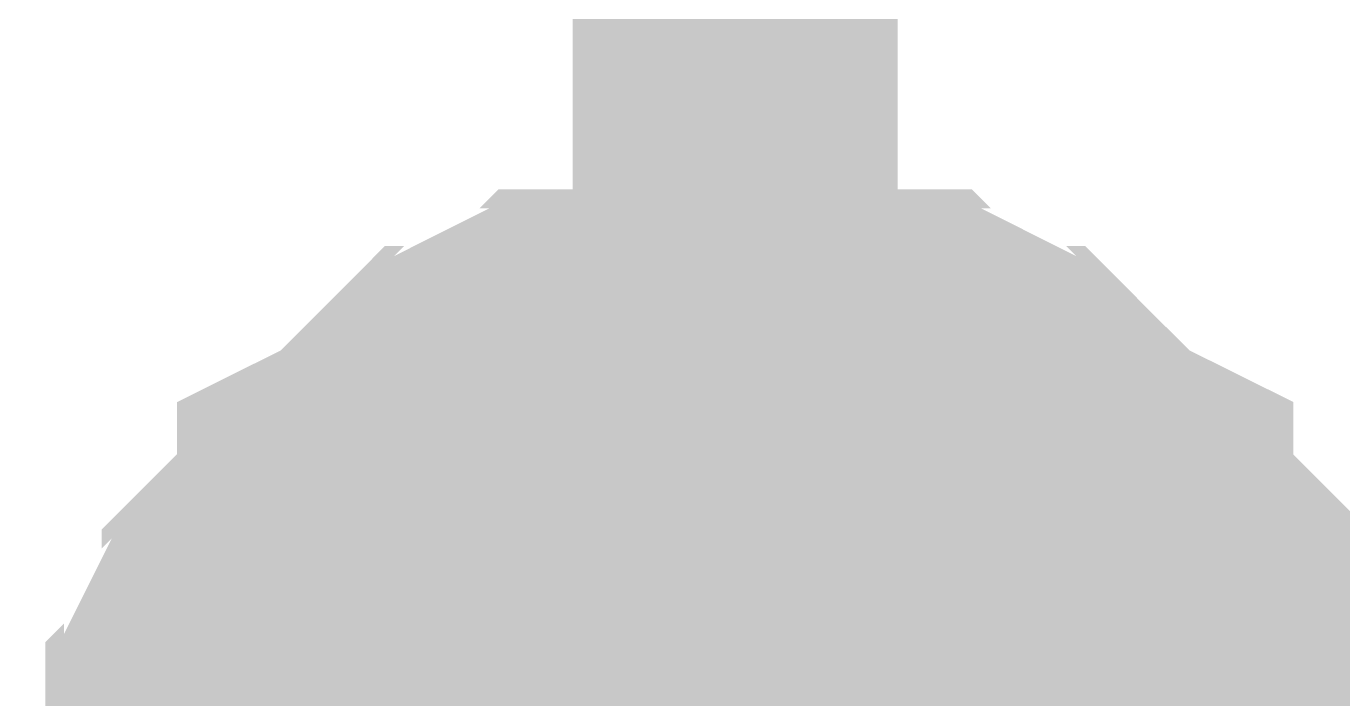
# Model space of a CAD drawing. Extents: x 0 to 594, y 0 to 420.
# Drawn here: x 41.976 to 43.19, y 52.667 to 53.287 of the extents above; entities that cross this region are included whole.
import ezdxf

# ---------------------------------------------------------------- set-up
doc = ezdxf.new("R2010")
doc.units = 0
doc.layers.add('SHEET', color=255, linetype='CONTINUOUS')

msp = doc.modelspace()

# ---------------------------------------------------------------- linework, layer by layer
at = {"layer": 'SHEET'}
for points, const_width in [([(42.6295, 52.5), (42.6295, 55.0364)], 0.2997), ([(42.1259, 52.5), (42.1259, 52.5174), (42.1259, 52.5521), (42.1259, 52.5695), (42.1433, 52.6042), (42.1433, 52.6216), (42.1433, 52.6564), (42.1607, 52.6737), (42.1607, 52.6911), (42.178, 52.7258), (42.1954, 52.7432), (42.1954, 52.7606), (42.2128, 52.778), (42.2301, 52.7953), (42.2475, 52.8127), (42.2649, 52.8301), (42.2649, 52.8475), (42.2996, 52.8648), (42.3169, 52.8822), (42.3343, 52.8996), (42.3517, 52.9169), (42.369, 52.9343), (42.3864, 52.9343), (42.4038, 52.9517), (42.4385, 52.9691), (42.4559, 52.9691), (42.4732, 52.9864), (42.508, 52.9864), (42.5253, 52.9864), (42.56, 53.0038), (42.5774, 53.0038), (42.6121, 53.0038), (42.6295, 53.0038)], 0.2997), ([(42.1259, 52.5), (42.1259, 52.5174), (42.1259, 52.5521), (42.1259, 52.5695), (42.1433, 52.6042), (42.1433, 52.6216), (42.1433, 52.6564), (42.1607, 52.6737), (42.1607, 52.6911), (42.178, 52.7258), (42.1954, 52.7432), (42.1954, 52.7606), (42.2128, 52.778), (42.2301, 52.7953), (42.2475, 52.8127), (42.2649, 52.8301), (42.2649, 52.8475), (42.2996, 52.8648), (42.3169, 52.8822), (42.3343, 52.8996), (42.3517, 52.9169), (42.369, 52.9343), (42.3864, 52.9343), (42.4038, 52.9517), (42.4385, 52.9691), (42.4559, 52.9691), (42.4732, 52.9864), (42.508, 52.9864), (42.5253, 52.9864), (42.56, 53.0038), (42.5774, 53.0038), (42.6121, 53.0038), (42.6295, 53.0038)], 0.2997), ([(42.1259, 52.5), (42.1259, 52.5174), (42.1259, 52.5521), (42.1259, 52.5695), (42.1433, 52.6042), (42.1433, 52.6216), (42.1433, 52.6564), (42.1607, 52.6737), (42.1607, 52.6911), (42.178, 52.7258), (42.1954, 52.7432), (42.1954, 52.7606), (42.2128, 52.778), (42.2301, 52.7953), (42.2475, 52.8127), (42.2649, 52.8301), (42.2649, 52.8475), (42.2996, 52.8648), (42.3169, 52.8822), (42.3343, 52.8996), (42.3517, 52.9169), (42.369, 52.9343), (42.3864, 52.9343), (42.4038, 52.9517), (42.4385, 52.9691), (42.4559, 52.9691), (42.4732, 52.9864), (42.508, 52.9864), (42.5253, 52.9864), (42.56, 53.0038), (42.5774, 53.0038), (42.6121, 53.0038), (42.6295, 53.0038)], 0.2997), ([(42.1259, 52.5), (42.1259, 52.5174), (42.1259, 52.5521), (42.1259, 52.5695), (42.1433, 52.6042), (42.1433, 52.6216), (42.1433, 52.6564), (42.1607, 52.6737), (42.1607, 52.6911), (42.178, 52.7258), (42.1954, 52.7432), (42.1954, 52.7606), (42.2128, 52.778), (42.2301, 52.7953), (42.2475, 52.8127), (42.2649, 52.8301), (42.2649, 52.8475), (42.2996, 52.8648), (42.3169, 52.8822), (42.3343, 52.8996), (42.3517, 52.9169), (42.369, 52.9343), (42.3864, 52.9343), (42.4038, 52.9517), (42.4385, 52.9691), (42.4559, 52.9691), (42.4732, 52.9864), (42.508, 52.9864), (42.5253, 52.9864), (42.56, 53.0038), (42.5774, 53.0038), (42.6121, 53.0038), (42.6295, 53.0038)], 0.2997), ([(42.1259, 52.5), (42.1259, 52.5174), (42.1259, 52.5521), (42.1259, 52.5695), (42.1433, 52.6042), (42.1433, 52.6216), (42.1433, 52.6564), (42.1607, 52.6737), (42.1607, 52.6911), (42.178, 52.7258), (42.1954, 52.7432), (42.1954, 52.7606), (42.2128, 52.778), (42.2301, 52.7953), (42.2475, 52.8127), (42.2649, 52.8301), (42.2649, 52.8475), (42.2996, 52.8648), (42.3169, 52.8822), (42.3343, 52.8996), (42.3517, 52.9169), (42.369, 52.9343), (42.3864, 52.9343), (42.4038, 52.9517), (42.4385, 52.9691), (42.4559, 52.9691), (42.4732, 52.9864), (42.508, 52.9864), (42.5253, 52.9864), (42.56, 53.0038), (42.5774, 53.0038), (42.6121, 53.0038), (42.6295, 53.0038)], 0.2997), ([(42.1259, 52.5), (42.1259, 52.5174), (42.1259, 52.5521), (42.1259, 52.5695), (42.1433, 52.6042), (42.1433, 52.6216), (42.1433, 52.6564), (42.1607, 52.6737), (42.1607, 52.6911), (42.178, 52.7258), (42.1954, 52.7432), (42.1954, 52.7606), (42.2128, 52.778), (42.2301, 52.7953), (42.2475, 52.8127), (42.2649, 52.8301), (42.2649, 52.8475), (42.2996, 52.8648), (42.3169, 52.8822), (42.3343, 52.8996), (42.3517, 52.9169), (42.369, 52.9343), (42.3864, 52.9343), (42.4038, 52.9517), (42.4385, 52.9691), (42.4559, 52.9691), (42.4732, 52.9864), (42.508, 52.9864), (42.5253, 52.9864), (42.56, 53.0038), (42.5774, 53.0038), (42.6121, 53.0038), (42.6295, 53.0038)], 0.2997), ([(42.1259, 52.5), (42.1259, 52.5174), (42.1259, 52.5521), (42.1259, 52.5695), (42.1433, 52.6042), (42.1433, 52.6216), (42.1433, 52.6564), (42.1607, 52.6737), (42.1607, 52.6911), (42.178, 52.7258), (42.1954, 52.7432), (42.1954, 52.7606), (42.2128, 52.778), (42.2301, 52.7953), (42.2475, 52.8127), (42.2649, 52.8301), (42.2649, 52.8475), (42.2996, 52.8648), (42.3169, 52.8822), (42.3343, 52.8996), (42.3517, 52.9169), (42.369, 52.9343), (42.3864, 52.9343), (42.4038, 52.9517), (42.4385, 52.9691), (42.4559, 52.9691), (42.4732, 52.9864), (42.508, 52.9864), (42.5253, 52.9864), (42.56, 53.0038), (42.5774, 53.0038), (42.6121, 53.0038), (42.6295, 53.0038)], 0.2997), ([(42.1259, 52.5), (42.1259, 52.5174), (42.1259, 52.5521), (42.1259, 52.5695), (42.1433, 52.6042), (42.1433, 52.6216), (42.1433, 52.6564), (42.1607, 52.6737), (42.1607, 52.6911), (42.178, 52.7258), (42.1954, 52.7432), (42.1954, 52.7606), (42.2128, 52.778), (42.2301, 52.7953), (42.2475, 52.8127), (42.2649, 52.8301), (42.2649, 52.8475), (42.2996, 52.8648), (42.3169, 52.8822), (42.3343, 52.8996), (42.3517, 52.9169), (42.369, 52.9343), (42.3864, 52.9343), (42.4038, 52.9517), (42.4385, 52.9691), (42.4559, 52.9691), (42.4732, 52.9864), (42.508, 52.9864), (42.5253, 52.9864), (42.56, 53.0038), (42.5774, 53.0038), (42.6121, 53.0038), (42.6295, 53.0038)], 0.2997), ([(42.1259, 52.5), (42.1259, 52.5174), (42.1259, 52.5521), (42.1259, 52.5695), (42.1433, 52.6042), (42.1433, 52.6216), (42.1433, 52.6564), (42.1607, 52.6737), (42.1607, 52.6911), (42.178, 52.7258), (42.1954, 52.7432), (42.1954, 52.7606), (42.2128, 52.778), (42.2301, 52.7953), (42.2475, 52.8127), (42.2649, 52.8301), (42.2649, 52.8475), (42.2996, 52.8648), (42.3169, 52.8822), (42.3343, 52.8996), (42.3517, 52.9169), (42.369, 52.9343), (42.3864, 52.9343), (42.4038, 52.9517), (42.4385, 52.9691), (42.4559, 52.9691), (42.4732, 52.9864), (42.508, 52.9864), (42.5253, 52.9864), (42.56, 53.0038), (42.5774, 53.0038), (42.6121, 53.0038), (42.6295, 53.0038)], 0.2997), ([(42.6295, 53.0038), (42.6295, 53.0038)], 0.2997), ([(42.6295, 53.0038), (42.6469, 53.0038), (42.6816, 53.0038), (42.699, 53.0038), (42.7337, 52.9864), (42.7511, 52.9864), (42.7858, 52.9864), (42.8031, 52.9691), (42.8205, 52.9691), (42.8552, 52.9517), (42.8726, 52.9343), (42.89, 52.9343), (42.9073, 52.9169), (42.9247, 52.8996), (42.9421, 52.8822), (42.9594, 52.8648), (42.9942, 52.8475), (42.9942, 52.8301), (43.0115, 52.8127), (43.0289, 52.7953), (43.0462, 52.778), (43.0636, 52.7606), (43.0636, 52.7432), (43.081, 52.7258), (43.0983, 52.6911), (43.0983, 52.6737), (43.1157, 52.6564), (43.1157, 52.6216), (43.1157, 52.6042), (43.1331, 52.5695), (43.1331, 52.5521), (43.1331, 52.5174), (43.1331, 52.5)], 0.2997), ([(42.6295, 53.0038), (42.6295, 53.0038)], 0.2997), ([(42.6295, 53.0038), (42.6469, 53.0038), (42.6816, 53.0038), (42.699, 53.0038), (42.7337, 52.9864), (42.7511, 52.9864), (42.7858, 52.9864), (42.8031, 52.9691), (42.8205, 52.9691), (42.8552, 52.9517), (42.8726, 52.9343), (42.89, 52.9343), (42.9073, 52.9169), (42.9247, 52.8996), (42.9421, 52.8822), (42.9594, 52.8648), (42.9942, 52.8475), (42.9942, 52.8301), (43.0115, 52.8127), (43.0289, 52.7953), (43.0462, 52.778), (43.0636, 52.7606), (43.0636, 52.7432), (43.081, 52.7258), (43.0983, 52.6911), (43.0983, 52.6737), (43.1157, 52.6564), (43.1157, 52.6216), (43.1157, 52.6042), (43.1331, 52.5695), (43.1331, 52.5521), (43.1331, 52.5174), (43.1331, 52.5)], 0.2997), ([(42.6295, 53.0038), (42.6295, 53.0038)], 0.2997), ([(42.6295, 53.0038), (42.6469, 53.0038), (42.6816, 53.0038), (42.699, 53.0038), (42.7337, 52.9864), (42.7511, 52.9864), (42.7858, 52.9864), (42.8031, 52.9691), (42.8205, 52.9691), (42.8552, 52.9517), (42.8726, 52.9343), (42.89, 52.9343), (42.9073, 52.9169), (42.9247, 52.8996), (42.9421, 52.8822), (42.9594, 52.8648), (42.9942, 52.8475), (42.9942, 52.8301), (43.0115, 52.8127), (43.0289, 52.7953), (43.0462, 52.778), (43.0636, 52.7606), (43.0636, 52.7432), (43.081, 52.7258), (43.0983, 52.6911), (43.0983, 52.6737), (43.1157, 52.6564), (43.1157, 52.6216), (43.1157, 52.6042), (43.1331, 52.5695), (43.1331, 52.5521), (43.1331, 52.5174), (43.1331, 52.5)], 0.2997), ([(42.6295, 53.0038), (42.6295, 53.0038)], 0.2997), ([(42.6295, 53.0038), (42.6469, 53.0038), (42.6816, 53.0038), (42.699, 53.0038), (42.7337, 52.9864), (42.7511, 52.9864), (42.7858, 52.9864), (42.8031, 52.9691), (42.8205, 52.9691), (42.8552, 52.9517), (42.8726, 52.9343), (42.89, 52.9343), (42.9073, 52.9169), (42.9247, 52.8996), (42.9421, 52.8822), (42.9594, 52.8648), (42.9942, 52.8475), (42.9942, 52.8301), (43.0115, 52.8127), (43.0289, 52.7953), (43.0462, 52.778), (43.0636, 52.7606), (43.0636, 52.7432), (43.081, 52.7258), (43.0983, 52.6911), (43.0983, 52.6737), (43.1157, 52.6564), (43.1157, 52.6216), (43.1157, 52.6042), (43.1331, 52.5695), (43.1331, 52.5521), (43.1331, 52.5174), (43.1331, 52.5)], 0.2997), ([(42.6295, 53.0038), (42.6295, 53.0038)], 0.2997), ([(42.6295, 53.0038), (42.6469, 53.0038), (42.6816, 53.0038), (42.699, 53.0038), (42.7337, 52.9864), (42.7511, 52.9864), (42.7858, 52.9864), (42.8031, 52.9691), (42.8205, 52.9691), (42.8552, 52.9517), (42.8726, 52.9343), (42.89, 52.9343), (42.9073, 52.9169), (42.9247, 52.8996), (42.9421, 52.8822), (42.9594, 52.8648), (42.9942, 52.8475), (42.9942, 52.8301), (43.0115, 52.8127), (43.0289, 52.7953), (43.0462, 52.778), (43.0636, 52.7606), (43.0636, 52.7432), (43.081, 52.7258), (43.0983, 52.6911), (43.0983, 52.6737), (43.1157, 52.6564), (43.1157, 52.6216), (43.1157, 52.6042), (43.1331, 52.5695), (43.1331, 52.5521), (43.1331, 52.5174), (43.1331, 52.5)], 0.2997), ([(42.6295, 53.0038), (42.6295, 53.0038)], 0.2997), ([(42.6295, 53.0038), (42.6469, 53.0038), (42.6816, 53.0038), (42.699, 53.0038), (42.7337, 52.9864), (42.7511, 52.9864), (42.7858, 52.9864), (42.8031, 52.9691), (42.8205, 52.9691), (42.8552, 52.9517), (42.8726, 52.9343), (42.89, 52.9343), (42.9073, 52.9169), (42.9247, 52.8996), (42.9421, 52.8822), (42.9594, 52.8648), (42.9942, 52.8475), (42.9942, 52.8301), (43.0115, 52.8127), (43.0289, 52.7953), (43.0462, 52.778), (43.0636, 52.7606), (43.0636, 52.7432), (43.081, 52.7258), (43.0983, 52.6911), (43.0983, 52.6737), (43.1157, 52.6564), (43.1157, 52.6216), (43.1157, 52.6042), (43.1331, 52.5695), (43.1331, 52.5521), (43.1331, 52.5174), (43.1331, 52.5)], 0.2997), ([(42.6295, 53.0038), (42.6295, 53.0038)], 0.2997), ([(42.6295, 53.0038), (42.6469, 53.0038), (42.6816, 53.0038), (42.699, 53.0038), (42.7337, 52.9864), (42.7511, 52.9864), (42.7858, 52.9864), (42.8031, 52.9691), (42.8205, 52.9691), (42.8552, 52.9517), (42.8726, 52.9343), (42.89, 52.9343), (42.9073, 52.9169), (42.9247, 52.8996), (42.9421, 52.8822), (42.9594, 52.8648), (42.9942, 52.8475), (42.9942, 52.8301), (43.0115, 52.8127), (43.0289, 52.7953), (43.0462, 52.778), (43.0636, 52.7606), (43.0636, 52.7432), (43.081, 52.7258), (43.0983, 52.6911), (43.0983, 52.6737), (43.1157, 52.6564), (43.1157, 52.6216), (43.1157, 52.6042), (43.1331, 52.5695), (43.1331, 52.5521), (43.1331, 52.5174), (43.1331, 52.5)], 0.2997), ([(42.6295, 53.0038), (42.6295, 53.0038)], 0.2997), ([(42.6295, 53.0038), (42.6469, 53.0038), (42.6816, 53.0038), (42.699, 53.0038), (42.7337, 52.9864), (42.7511, 52.9864), (42.7858, 52.9864), (42.8031, 52.9691), (42.8205, 52.9691), (42.8552, 52.9517), (42.8726, 52.9343), (42.89, 52.9343), (42.9073, 52.9169), (42.9247, 52.8996), (42.9421, 52.8822), (42.9594, 52.8648), (42.9942, 52.8475), (42.9942, 52.8301), (43.0115, 52.8127), (43.0289, 52.7953), (43.0462, 52.778), (43.0636, 52.7606), (43.0636, 52.7432), (43.081, 52.7258), (43.0983, 52.6911), (43.0983, 52.6737), (43.1157, 52.6564), (43.1157, 52.6216), (43.1157, 52.6042), (43.1331, 52.5695), (43.1331, 52.5521), (43.1331, 52.5174), (43.1331, 52.5)], 0.2997), ([(42.6295, 53.0038), (42.6295, 53.0038)], 0.2997), ([(42.6295, 53.0038), (42.6469, 53.0038), (42.6816, 53.0038), (42.699, 53.0038), (42.7337, 52.9864), (42.7511, 52.9864), (42.7858, 52.9864), (42.8031, 52.9691), (42.8205, 52.9691), (42.8552, 52.9517), (42.8726, 52.9343), (42.89, 52.9343), (42.9073, 52.9169), (42.9247, 52.8996), (42.9421, 52.8822), (42.9594, 52.8648), (42.9942, 52.8475), (42.9942, 52.8301), (43.0115, 52.8127), (43.0289, 52.7953), (43.0462, 52.778), (43.0636, 52.7606), (43.0636, 52.7432), (43.081, 52.7258), (43.0983, 52.6911), (43.0983, 52.6737), (43.1157, 52.6564), (43.1157, 52.6216), (43.1157, 52.6042), (43.1331, 52.5695), (43.1331, 52.5521), (43.1331, 52.5174), (43.1331, 52.5)], 0.2997), ([(42.1433, 52.6042), (42.1433, 52.6216), (42.1433, 52.6564), (42.1607, 52.6737), (42.1607, 52.6911), (42.178, 52.7258), (42.1954, 52.7432), (42.1954, 52.7606), (42.2128, 52.778), (42.2301, 52.7953), (42.2475, 52.8127), (42.2649, 52.8301), (42.2649, 52.8475), (42.2996, 52.8648), (42.3169, 52.8822), (42.3343, 52.8996), (42.3517, 52.9169), (42.369, 52.9343), (42.3864, 52.9343), (42.4038, 52.9517), (42.4385, 52.9691), (42.4559, 52.9691), (42.4732, 52.9864), (42.508, 52.9864), (42.5253, 52.9864), (42.56, 53.0038), (42.5774, 53.0038), (42.6121, 53.0038), (42.6295, 53.0038)], 0.0991), ([(42.1433, 52.6042), (42.1433, 52.6216), (42.1433, 52.6564), (42.1607, 52.6737), (42.1607, 52.6911), (42.178, 52.7258), (42.1954, 52.7432), (42.1954, 52.7606), (42.2128, 52.778), (42.2301, 52.7953), (42.2475, 52.8127), (42.2649, 52.8301), (42.2649, 52.8475), (42.2996, 52.8648), (42.3169, 52.8822), (42.3343, 52.8996), (42.3517, 52.9169), (42.369, 52.9343), (42.3864, 52.9343), (42.4038, 52.9517), (42.4385, 52.9691), (42.4559, 52.9691), (42.4732, 52.9864), (42.508, 52.9864), (42.5253, 52.9864), (42.56, 53.0038), (42.5774, 53.0038), (42.6121, 53.0038), (42.6295, 53.0038)], 0.0991), ([(42.1433, 52.6042), (42.1433, 52.6216), (42.1433, 52.6564), (42.1607, 52.6737), (42.1607, 52.6911), (42.178, 52.7258), (42.1954, 52.7432), (42.1954, 52.7606), (42.2128, 52.778), (42.2301, 52.7953), (42.2475, 52.8127), (42.2649, 52.8301), (42.2649, 52.8475), (42.2996, 52.8648), (42.3169, 52.8822), (42.3343, 52.8996), (42.3517, 52.9169), (42.369, 52.9343), (42.3864, 52.9343), (42.4038, 52.9517), (42.4385, 52.9691), (42.4559, 52.9691), (42.4732, 52.9864), (42.508, 52.9864), (42.5253, 52.9864), (42.56, 53.0038), (42.5774, 53.0038), (42.6121, 53.0038), (42.6295, 53.0038)], 0.0991), ([(42.1433, 52.6042), (42.1433, 52.6216), (42.1433, 52.6564), (42.1607, 52.6737), (42.1607, 52.6911), (42.178, 52.7258), (42.1954, 52.7432), (42.1954, 52.7606), (42.2128, 52.778), (42.2301, 52.7953), (42.2475, 52.8127), (42.2649, 52.8301), (42.2649, 52.8475), (42.2996, 52.8648), (42.3169, 52.8822), (42.3343, 52.8996), (42.3517, 52.9169), (42.369, 52.9343), (42.3864, 52.9343), (42.4038, 52.9517), (42.4385, 52.9691), (42.4559, 52.9691), (42.4732, 52.9864), (42.508, 52.9864), (42.5253, 52.9864), (42.56, 53.0038), (42.5774, 53.0038), (42.6121, 53.0038), (42.6295, 53.0038)], 0.0991), ([(42.1433, 52.6042), (42.1433, 52.6216), (42.1433, 52.6564), (42.1607, 52.6737), (42.1607, 52.6911), (42.178, 52.7258), (42.1954, 52.7432), (42.1954, 52.7606), (42.2128, 52.778), (42.2301, 52.7953), (42.2475, 52.8127), (42.2649, 52.8301), (42.2649, 52.8475), (42.2996, 52.8648), (42.3169, 52.8822), (42.3343, 52.8996), (42.3517, 52.9169), (42.369, 52.9343), (42.3864, 52.9343), (42.4038, 52.9517), (42.4385, 52.9691), (42.4559, 52.9691), (42.4732, 52.9864), (42.508, 52.9864), (42.5253, 52.9864), (42.56, 53.0038), (42.5774, 53.0038), (42.6121, 53.0038), (42.6295, 53.0038)], 0.0991), ([(42.1433, 52.6042), (42.1433, 52.6216), (42.1433, 52.6564), (42.1607, 52.6737), (42.1607, 52.6911), (42.178, 52.7258), (42.1954, 52.7432), (42.1954, 52.7606), (42.2128, 52.778), (42.2301, 52.7953), (42.2475, 52.8127), (42.2649, 52.8301), (42.2649, 52.8475), (42.2996, 52.8648), (42.3169, 52.8822), (42.3343, 52.8996), (42.3517, 52.9169), (42.369, 52.9343), (42.3864, 52.9343), (42.4038, 52.9517), (42.4385, 52.9691), (42.4559, 52.9691), (42.4732, 52.9864), (42.508, 52.9864), (42.5253, 52.9864), (42.56, 53.0038), (42.5774, 53.0038), (42.6121, 53.0038), (42.6295, 53.0038)], 0.0991), ([(42.1433, 52.6042), (42.1433, 52.6216), (42.1433, 52.6564), (42.1607, 52.6737), (42.1607, 52.6911), (42.178, 52.7258), (42.1954, 52.7432), (42.1954, 52.7606), (42.2128, 52.778), (42.2301, 52.7953), (42.2475, 52.8127), (42.2649, 52.8301), (42.2649, 52.8475), (42.2996, 52.8648), (42.3169, 52.8822), (42.3343, 52.8996), (42.3517, 52.9169), (42.369, 52.9343), (42.3864, 52.9343), (42.4038, 52.9517), (42.4385, 52.9691), (42.4559, 52.9691), (42.4732, 52.9864), (42.508, 52.9864), (42.5253, 52.9864), (42.56, 53.0038), (42.5774, 53.0038), (42.6121, 53.0038), (42.6295, 53.0038)], 0.0991), ([(42.1433, 52.6042), (42.1433, 52.6216), (42.1433, 52.6564), (42.1607, 52.6737), (42.1607, 52.6911), (42.178, 52.7258), (42.1954, 52.7432), (42.1954, 52.7606), (42.2128, 52.778), (42.2301, 52.7953), (42.2475, 52.8127), (42.2649, 52.8301), (42.2649, 52.8475), (42.2996, 52.8648), (42.3169, 52.8822), (42.3343, 52.8996), (42.3517, 52.9169), (42.369, 52.9343), (42.3864, 52.9343), (42.4038, 52.9517), (42.4385, 52.9691), (42.4559, 52.9691), (42.4732, 52.9864), (42.508, 52.9864), (42.5253, 52.9864), (42.56, 53.0038), (42.5774, 53.0038), (42.6121, 53.0038), (42.6295, 53.0038)], 0.0991), ([(42.1433, 52.6042), (42.1433, 52.6216), (42.1433, 52.6564), (42.1607, 52.6737), (42.1607, 52.6911), (42.178, 52.7258), (42.1954, 52.7432), (42.1954, 52.7606), (42.2128, 52.778), (42.2301, 52.7953), (42.2475, 52.8127), (42.2649, 52.8301), (42.2649, 52.8475), (42.2996, 52.8648), (42.3169, 52.8822), (42.3343, 52.8996), (42.3517, 52.9169), (42.369, 52.9343), (42.3864, 52.9343), (42.4038, 52.9517), (42.4385, 52.9691), (42.4559, 52.9691), (42.4732, 52.9864), (42.508, 52.9864), (42.5253, 52.9864), (42.56, 53.0038), (42.5774, 53.0038), (42.6121, 53.0038), (42.6295, 53.0038)], 0.0991), ([(42.6295, 53.0038), (42.6295, 53.0038)], 0.0991), ([(42.6295, 53.0038), (42.6469, 53.0038), (42.6816, 53.0038), (42.699, 53.0038), (42.7337, 52.9864), (42.7511, 52.9864), (42.7858, 52.9864), (42.8031, 52.9691), (42.8205, 52.9691), (42.8552, 52.9517), (42.8726, 52.9343), (42.89, 52.9343), (42.9073, 52.9169), (42.9247, 52.8996), (42.9421, 52.8822), (42.9594, 52.8648), (42.9942, 52.8475), (42.9942, 52.8301), (43.0115, 52.8127), (43.0289, 52.7953), (43.0462, 52.778), (43.0636, 52.7606), (43.0636, 52.7432), (43.081, 52.7258), (43.0983, 52.6911), (43.0983, 52.6737), (43.1157, 52.6564), (43.1157, 52.6216), (43.1157, 52.6042)], 0.0991), ([(42.6295, 53.0038), (42.6295, 53.0038)], 0.0991), ([(42.6295, 53.0038), (42.6469, 53.0038), (42.6816, 53.0038), (42.699, 53.0038), (42.7337, 52.9864), (42.7511, 52.9864), (42.7858, 52.9864), (42.8031, 52.9691), (42.8205, 52.9691), (42.8552, 52.9517), (42.8726, 52.9343), (42.89, 52.9343), (42.9073, 52.9169), (42.9247, 52.8996), (42.9421, 52.8822), (42.9594, 52.8648), (42.9942, 52.8475), (42.9942, 52.8301), (43.0115, 52.8127), (43.0289, 52.7953), (43.0462, 52.778), (43.0636, 52.7606), (43.0636, 52.7432), (43.081, 52.7258), (43.0983, 52.6911), (43.0983, 52.6737), (43.1157, 52.6564), (43.1157, 52.6216), (43.1157, 52.6042)], 0.0991), ([(42.6295, 53.0038), (42.6295, 53.0038)], 0.0991), ([(42.6295, 53.0038), (42.6469, 53.0038), (42.6816, 53.0038), (42.699, 53.0038), (42.7337, 52.9864), (42.7511, 52.9864), (42.7858, 52.9864), (42.8031, 52.9691), (42.8205, 52.9691), (42.8552, 52.9517), (42.8726, 52.9343), (42.89, 52.9343), (42.9073, 52.9169), (42.9247, 52.8996), (42.9421, 52.8822), (42.9594, 52.8648), (42.9942, 52.8475), (42.9942, 52.8301), (43.0115, 52.8127), (43.0289, 52.7953), (43.0462, 52.778), (43.0636, 52.7606), (43.0636, 52.7432), (43.081, 52.7258), (43.0983, 52.6911), (43.0983, 52.6737), (43.1157, 52.6564), (43.1157, 52.6216), (43.1157, 52.6042)], 0.0991), ([(42.6295, 53.0038), (42.6295, 53.0038)], 0.0991), ([(42.6295, 53.0038), (42.6469, 53.0038), (42.6816, 53.0038), (42.699, 53.0038), (42.7337, 52.9864), (42.7511, 52.9864), (42.7858, 52.9864), (42.8031, 52.9691), (42.8205, 52.9691), (42.8552, 52.9517), (42.8726, 52.9343), (42.89, 52.9343), (42.9073, 52.9169), (42.9247, 52.8996), (42.9421, 52.8822), (42.9594, 52.8648), (42.9942, 52.8475), (42.9942, 52.8301), (43.0115, 52.8127), (43.0289, 52.7953), (43.0462, 52.778), (43.0636, 52.7606), (43.0636, 52.7432), (43.081, 52.7258), (43.0983, 52.6911), (43.0983, 52.6737), (43.1157, 52.6564), (43.1157, 52.6216), (43.1157, 52.6042)], 0.0991), ([(42.6295, 53.0038), (42.6295, 53.0038)], 0.0991), ([(42.6295, 53.0038), (42.6469, 53.0038), (42.6816, 53.0038), (42.699, 53.0038), (42.7337, 52.9864), (42.7511, 52.9864), (42.7858, 52.9864), (42.8031, 52.9691), (42.8205, 52.9691), (42.8552, 52.9517), (42.8726, 52.9343), (42.89, 52.9343), (42.9073, 52.9169), (42.9247, 52.8996), (42.9421, 52.8822), (42.9594, 52.8648), (42.9942, 52.8475), (42.9942, 52.8301), (43.0115, 52.8127), (43.0289, 52.7953), (43.0462, 52.778), (43.0636, 52.7606), (43.0636, 52.7432), (43.081, 52.7258), (43.0983, 52.6911), (43.0983, 52.6737), (43.1157, 52.6564), (43.1157, 52.6216), (43.1157, 52.6042)], 0.0991), ([(42.6295, 53.0038), (42.6295, 53.0038)], 0.0991), ([(42.6295, 53.0038), (42.6469, 53.0038), (42.6816, 53.0038), (42.699, 53.0038), (42.7337, 52.9864), (42.7511, 52.9864), (42.7858, 52.9864), (42.8031, 52.9691), (42.8205, 52.9691), (42.8552, 52.9517), (42.8726, 52.9343), (42.89, 52.9343), (42.9073, 52.9169), (42.9247, 52.8996), (42.9421, 52.8822), (42.9594, 52.8648), (42.9942, 52.8475), (42.9942, 52.8301), (43.0115, 52.8127), (43.0289, 52.7953), (43.0462, 52.778), (43.0636, 52.7606), (43.0636, 52.7432), (43.081, 52.7258), (43.0983, 52.6911), (43.0983, 52.6737), (43.1157, 52.6564), (43.1157, 52.6216), (43.1157, 52.6042)], 0.0991), ([(42.6295, 53.0038), (42.6295, 53.0038)], 0.0991), ([(42.6295, 53.0038), (42.6469, 53.0038), (42.6816, 53.0038), (42.699, 53.0038), (42.7337, 52.9864), (42.7511, 52.9864), (42.7858, 52.9864), (42.8031, 52.9691), (42.8205, 52.9691), (42.8552, 52.9517), (42.8726, 52.9343), (42.89, 52.9343), (42.9073, 52.9169), (42.9247, 52.8996), (42.9421, 52.8822), (42.9594, 52.8648), (42.9942, 52.8475), (42.9942, 52.8301), (43.0115, 52.8127), (43.0289, 52.7953), (43.0462, 52.778), (43.0636, 52.7606), (43.0636, 52.7432), (43.081, 52.7258), (43.0983, 52.6911), (43.0983, 52.6737), (43.1157, 52.6564), (43.1157, 52.6216), (43.1157, 52.6042)], 0.0991), ([(42.6295, 53.0038), (42.6295, 53.0038)], 0.0991), ([(42.6295, 53.0038), (42.6469, 53.0038), (42.6816, 53.0038), (42.699, 53.0038), (42.7337, 52.9864), (42.7511, 52.9864), (42.7858, 52.9864), (42.8031, 52.9691), (42.8205, 52.9691), (42.8552, 52.9517), (42.8726, 52.9343), (42.89, 52.9343), (42.9073, 52.9169), (42.9247, 52.8996), (42.9421, 52.8822), (42.9594, 52.8648), (42.9942, 52.8475), (42.9942, 52.8301), (43.0115, 52.8127), (43.0289, 52.7953), (43.0462, 52.778), (43.0636, 52.7606), (43.0636, 52.7432), (43.081, 52.7258), (43.0983, 52.6911), (43.0983, 52.6737), (43.1157, 52.6564), (43.1157, 52.6216), (43.1157, 52.6042)], 0.0991), ([(42.6295, 53.0038), (42.6295, 53.0038)], 0.0991), ([(42.6295, 53.0038), (42.6469, 53.0038), (42.6816, 53.0038), (42.699, 53.0038), (42.7337, 52.9864), (42.7511, 52.9864), (42.7858, 52.9864), (42.8031, 52.9691), (42.8205, 52.9691), (42.8552, 52.9517), (42.8726, 52.9343), (42.89, 52.9343), (42.9073, 52.9169), (42.9247, 52.8996), (42.9421, 52.8822), (42.9594, 52.8648), (42.9942, 52.8475), (42.9942, 52.8301), (43.0115, 52.8127), (43.0289, 52.7953), (43.0462, 52.778), (43.0636, 52.7606), (43.0636, 52.7432), (43.081, 52.7258), (43.0983, 52.6911), (43.0983, 52.6737), (43.1157, 52.6564), (43.1157, 52.6216), (43.1157, 52.6042)], 0.0991)]:
    msp.add_lwpolyline(points, dxfattribs=dict(at, const_width=const_width))
at = {"layer": 'SHEET', "const_width": 0.508}
msp.add_lwpolyline([(42.246, 52.5, 1), (42.754, 52.5, 1)], format="xyb", close=True, dxfattribs=at)

doc.saveas('drawing.dxf')
